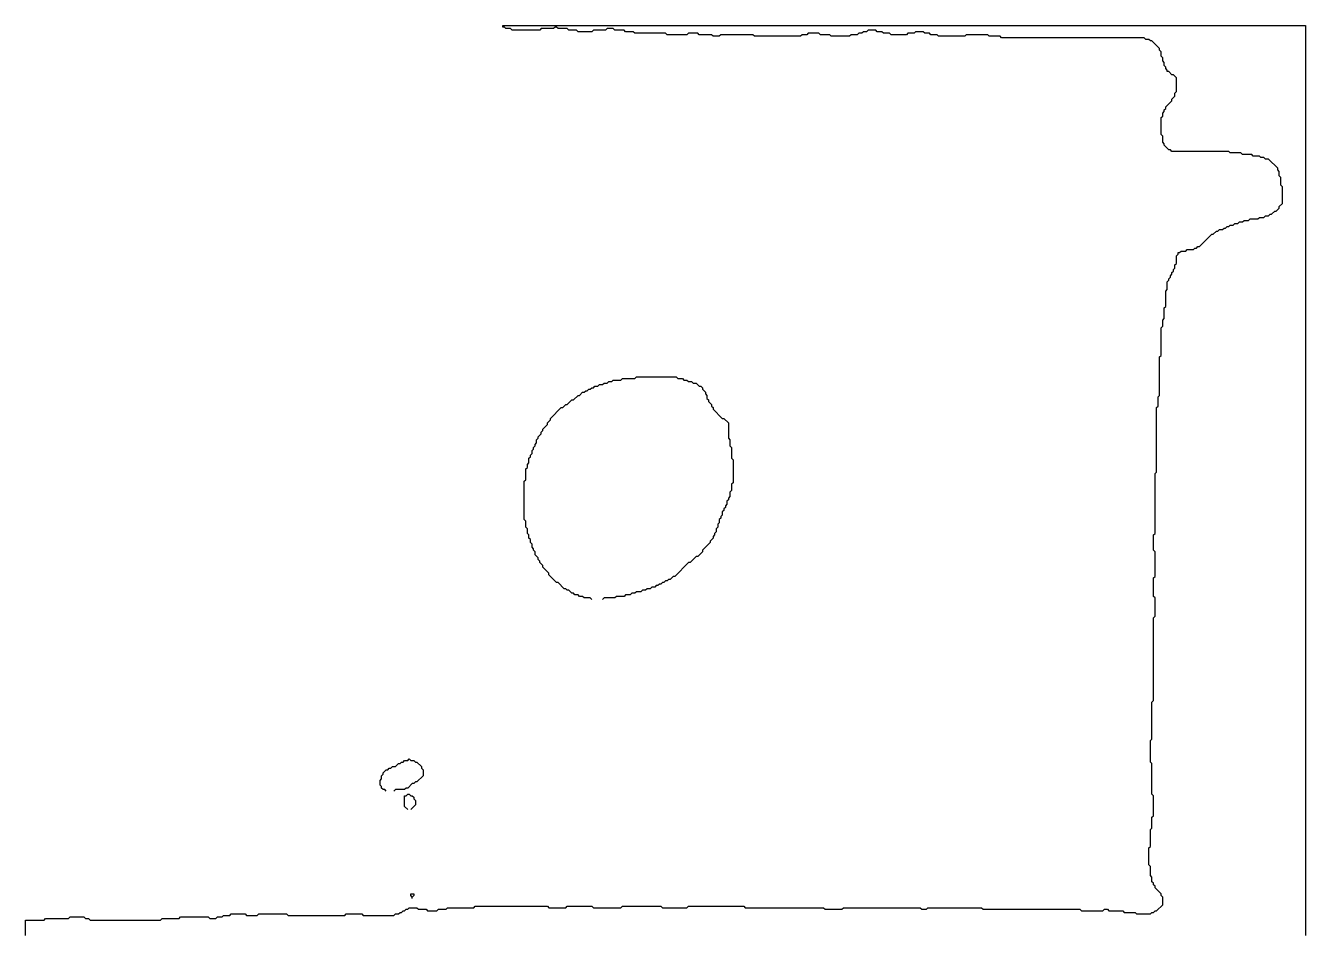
# Model space of a CAD drawing. Header units: metres. Extents: x 0 to 88.2, y 0 to 62.7.
import ezdxf

# ---------------------------------------------------------------- set-up
doc = ezdxf.new("R2010")
doc.units = ezdxf.units.M

msp = doc.modelspace()

# ---------------------------------------------------------------- linework, layer by layer
for points in [[(0, 0), (0, 1.058), (1.27, 1.058), (1.375, 1.164), (2.962, 1.164), (3.068, 1.27), (4.02, 1.27), (4.126, 1.164), (4.338, 1.164), (4.444, 1.058), (9.311, 1.058), (9.416, 1.164), (10.58, 1.164), (10.686, 1.27), (12.59, 1.27), (12.696, 1.164), (13.119, 1.164), (13.225, 1.27), (13.543, 1.27), (13.648, 1.375), (14.072, 1.375), (14.177, 1.481), (15.13, 1.481), (15.235, 1.375), (15.976, 1.375), (16.082, 1.481), (17.986, 1.481), (18.092, 1.375), (22.007, 1.375), (22.113, 1.481), (23.171, 1.481), (23.276, 1.375), (25.392, 1.375), (25.498, 1.481), (25.71, 1.481), (25.816, 1.587), (25.921, 1.587), (26.027, 1.693), (26.133, 1.693), (26.239, 1.799), (26.345, 1.799), (26.45, 1.904), (26.979, 1.904), (27.085, 1.799), (27.614, 1.799), (27.72, 1.693), (28.355, 1.693), (28.461, 1.799), (28.99, 1.799), (29.095, 1.904), (30.894, 1.904), (31, 2.01), (35.973, 2.01), (36.078, 1.904), (37.242, 1.904), (37.348, 2.01), (39.041, 2.01), (39.147, 1.904), (41.051, 1.904), (41.157, 2.01), (43.802, 2.01), (43.908, 1.904), (45.6, 1.904), (45.706, 2.01), (49.515, 2.01), (49.621, 1.904), (55.017, 1.904), (55.123, 1.799), (56.286, 1.799), (56.392, 1.904), (61.682, 1.904), (61.788, 1.799), (62.106, 1.799), (62.211, 1.904), (65.914, 1.904), (66.02, 1.799), (72.686, 1.799), (72.792, 1.693), (74.273, 1.693), (74.379, 1.799), (74.59, 1.799), (74.696, 1.693), (75.648, 1.693), (75.754, 1.587), (76.495, 1.587), (76.6, 1.481), (77.553, 1.481), (77.658, 1.587), (77.764, 1.587), (77.87, 1.693), (77.976, 1.693), (78.399, 2.116), (78.399, 2.645), (78.293, 2.751), (78.293, 2.857), (77.87, 3.28), (77.87, 3.386), (77.764, 3.491), (77.764, 3.597), (77.658, 3.703), (77.658, 4.02), (77.553, 4.126), (77.553, 4.761), (77.447, 4.867), (77.447, 6.031), (77.553, 6.136), (77.553, 7.3), (77.658, 7.406), (77.658, 8.147), (77.764, 8.253), (77.764, 9.628), (77.658, 9.734), (77.658, 11.85), (77.553, 11.956), (77.553, 13.437), (77.658, 13.543), (77.658, 16.082), (77.764, 16.188), (77.764, 21.901), (77.87, 22.007), (77.87, 23.276), (77.764, 23.382), (77.764, 24.652), (77.87, 24.758), (77.87, 26.45), (77.764, 26.556), (77.764, 27.614), (77.87, 27.72), (77.87, 31.846), (77.976, 31.952), (77.976, 36.396), (78.082, 36.502), (78.082, 37.136), (78.187, 37.242), (78.187, 39.887), (78.293, 39.993), (78.293, 41.897), (78.399, 42.003), (78.399, 42.426), (78.505, 42.532), (78.505, 43.273), (78.611, 43.379), (78.611, 44.437), (78.716, 44.542), (78.716, 45.071), (78.822, 45.177), (78.822, 45.283), (78.928, 45.389), (78.928, 45.495), (79.034, 45.6), (79.034, 45.706), (79.14, 45.812), (79.14, 45.918), (79.245, 46.024), (79.245, 46.235), (79.351, 46.341), (79.351, 46.87), (79.457, 46.976), (79.457, 47.082), (79.563, 47.082), (79.669, 47.188), (79.986, 47.188), (80.092, 47.293), (80.515, 47.293), (80.621, 47.399), (80.727, 47.399), (80.832, 47.505), (80.938, 47.505), (81.785, 48.351), (81.89, 48.351), (82.102, 48.563), (82.208, 48.563), (82.314, 48.669), (82.525, 48.669), (82.631, 48.775), (82.737, 48.775), (82.843, 48.88), (82.948, 48.88), (83.054, 48.986), (83.266, 48.986), (83.372, 49.092), (83.583, 49.092), (83.689, 49.198), (83.901, 49.198), (84.006, 49.304), (84.324, 49.304), (84.43, 49.409), (84.959, 49.409), (85.064, 49.515), (85.382, 49.515), (85.488, 49.621), (85.699, 49.621), (85.805, 49.727), (85.911, 49.727), (86.123, 49.938), (86.228, 49.938), (86.44, 50.15), (86.44, 50.256), (86.652, 50.467), (86.652, 51.631), (86.546, 51.737), (86.546, 52.266), (86.44, 52.372), (86.44, 52.689), (86.334, 52.795), (86.334, 52.901), (85.699, 53.536), (85.488, 53.536), (85.382, 53.641), (85.17, 53.641), (85.064, 53.747), (84.641, 53.747), (84.535, 53.853), (83.901, 53.853), (83.795, 53.959), (83.054, 53.959), (82.948, 54.065), (79.034, 54.065), (78.928, 54.17), (78.822, 54.17), (78.505, 54.488), (78.505, 54.594), (78.399, 54.699), (78.399, 55.123), (78.293, 55.228), (78.293, 56.392), (78.399, 56.498), (78.399, 56.71), (78.505, 56.815), (78.505, 56.921), (78.611, 57.027), (78.611, 57.133), (79.034, 57.556), (79.034, 57.662), (79.245, 57.873), (79.245, 58.085), (79.351, 58.191), (79.351, 59.143), (79.14, 59.355), (79.034, 59.355), (78.822, 59.566), (78.716, 59.566), (78.716, 59.672), (78.611, 59.778), (78.611, 59.884), (78.505, 59.99), (78.505, 60.201), (78.399, 60.307), (78.399, 60.519), (78.293, 60.624), (78.293, 60.942), (78.187, 61.048), (78.187, 61.153), (77.658, 61.682), (77.553, 61.682), (77.447, 61.788), (77.235, 61.788), (77.129, 61.894), (67.29, 61.894), (67.184, 62), (66.443, 62), (66.338, 62.106), (64.856, 62.106), (64.751, 62), (62.952, 62), (62.846, 62.106), (62.423, 62.106), (62.317, 62.211), (62, 62.211), (61.894, 62.317), (61.365, 62.317), (61.259, 62.211), (60.836, 62.211), (60.73, 62.106), (59.672, 62.106), (59.566, 62.211), (59.143, 62.211), (59.037, 62.317), (58.72, 62.317), (58.614, 62.423), (58.085, 62.423), (57.979, 62.317), (57.768, 62.317), (57.662, 62.211), (57.45, 62.211), (57.344, 62.106), (56.921, 62.106), (56.815, 62), (55.546, 62), (55.44, 62.106), (54.805, 62.106), (54.699, 62.211), (53.959, 62.211), (53.853, 62.106), (53.536, 62.106), (53.43, 62), (50.256, 62), (50.15, 62.106), (47.928, 62.106), (47.822, 62), (47.399, 62), (47.293, 62.106), (46.447, 62.106), (46.341, 62.211), (45.706, 62.211), (45.6, 62.106), (44.225, 62.106), (44.119, 62.211), (42.003, 62.211), (41.897, 62.317), (41.368, 62.317), (41.263, 62.423), (40.628, 62.423), (40.522, 62.529), (40.099, 62.529), (39.993, 62.423), (39.147, 62.423), (39.041, 62.317), (38.089, 62.317), (37.983, 62.423), (37.454, 62.423), (37.348, 62.529), (36.713, 62.529), (36.607, 62.635), (36.502, 62.635), (36.396, 62.529), (35.549, 62.529), (35.444, 62.423), (33.539, 62.423), (33.433, 62.529), (33.116, 62.529), (33.01, 62.635), (32.904, 62.635), (32.904, 62.74), (88.239, 62.74), (88.239, 0)], [(0, 0), (0, 1.058), (1.27, 1.058), (1.375, 1.164), (2.962, 1.164), (3.068, 1.27), (4.02, 1.27), (4.126, 1.164), (4.338, 1.164), (4.444, 1.058), (9.311, 1.058), (9.416, 1.164), (10.58, 1.164), (10.686, 1.27), (12.59, 1.27), (12.696, 1.164), (13.119, 1.164), (13.225, 1.27), (13.543, 1.27), (13.648, 1.375), (14.072, 1.375), (14.177, 1.481), (15.13, 1.481), (15.235, 1.375), (15.976, 1.375), (16.082, 1.481), (17.986, 1.481), (18.092, 1.375), (22.007, 1.375), (22.113, 1.481), (23.171, 1.481), (23.276, 1.375), (25.392, 1.375), (25.498, 1.481), (25.71, 1.481), (25.816, 1.587), (25.921, 1.587), (26.027, 1.693), (26.133, 1.693), (26.239, 1.799), (26.345, 1.799), (26.45, 1.904), (26.979, 1.904), (27.085, 1.799), (27.614, 1.799), (27.72, 1.693), (28.355, 1.693), (28.461, 1.799), (28.99, 1.799), (29.095, 1.904), (30.894, 1.904), (31, 2.01), (35.973, 2.01), (36.078, 1.904), (37.242, 1.904), (37.348, 2.01), (39.041, 2.01), (39.147, 1.904), (41.051, 1.904), (41.157, 2.01), (43.802, 2.01), (43.908, 1.904), (45.6, 1.904), (45.706, 2.01), (49.515, 2.01), (49.621, 1.904), (55.017, 1.904), (55.123, 1.799), (56.286, 1.799), (56.392, 1.904), (61.682, 1.904), (61.788, 1.799), (62.106, 1.799), (62.211, 1.904), (65.914, 1.904), (66.02, 1.799), (72.686, 1.799), (72.792, 1.693), (74.273, 1.693), (74.379, 1.799), (74.59, 1.799), (74.696, 1.693), (75.648, 1.693), (75.754, 1.587), (76.495, 1.587), (76.6, 1.481), (77.553, 1.481), (77.658, 1.587), (77.764, 1.587), (77.87, 1.693), (77.976, 1.693), (78.399, 2.116), (78.399, 2.645), (78.293, 2.751), (78.293, 2.857), (77.87, 3.28), (77.87, 3.386), (77.764, 3.491), (77.764, 3.597), (77.658, 3.703), (77.658, 4.02), (77.553, 4.126), (77.553, 4.761), (77.447, 4.867), (77.447, 6.031), (77.553, 6.136), (77.553, 7.3), (77.658, 7.406), (77.658, 8.147), (77.764, 8.253), (77.764, 9.628), (77.658, 9.734), (77.658, 11.85), (77.553, 11.956), (77.553, 13.437), (77.658, 13.543), (77.658, 16.082), (77.764, 16.188), (77.764, 21.901), (77.87, 22.007), (77.87, 23.276), (77.764, 23.382), (77.764, 24.652), (77.87, 24.758), (77.87, 26.45), (77.764, 26.556), (77.764, 27.614), (77.87, 27.72), (77.87, 31.846), (77.976, 31.952), (77.976, 36.396), (78.082, 36.502), (78.082, 37.136), (78.187, 37.242), (78.187, 39.887), (78.293, 39.993), (78.293, 41.897), (78.399, 42.003), (78.399, 42.426), (78.505, 42.532), (78.505, 43.273), (78.611, 43.379), (78.611, 44.437), (78.716, 44.542), (78.716, 45.071), (78.822, 45.177), (78.822, 45.283), (78.928, 45.389), (78.928, 45.495), (79.034, 45.6), (79.034, 45.706), (79.14, 45.812), (79.14, 45.918), (79.245, 46.024), (79.245, 46.235), (79.351, 46.341), (79.351, 46.87), (79.457, 46.976), (79.457, 47.082), (79.563, 47.082), (79.669, 47.188), (79.986, 47.188), (80.092, 47.293), (80.515, 47.293), (80.621, 47.399), (80.727, 47.399), (80.832, 47.505), (80.938, 47.505), (81.785, 48.351), (81.89, 48.351), (82.102, 48.563), (82.208, 48.563), (82.314, 48.669), (82.525, 48.669), (82.631, 48.775), (82.737, 48.775), (82.843, 48.88), (82.948, 48.88), (83.054, 48.986), (83.266, 48.986), (83.372, 49.092), (83.583, 49.092), (83.689, 49.198), (83.901, 49.198), (84.006, 49.304), (84.324, 49.304), (84.43, 49.409), (84.959, 49.409), (85.064, 49.515), (85.382, 49.515), (85.488, 49.621), (85.699, 49.621), (85.805, 49.727), (85.911, 49.727), (86.123, 49.938), (86.228, 49.938), (86.44, 50.15), (86.44, 50.256), (86.652, 50.467), (86.652, 51.631), (86.546, 51.737), (86.546, 52.266), (86.44, 52.372), (86.44, 52.689), (86.334, 52.795), (86.334, 52.901), (85.699, 53.536), (85.488, 53.536), (85.382, 53.641), (85.17, 53.641), (85.064, 53.747), (84.641, 53.747), (84.535, 53.853), (83.901, 53.853), (83.795, 53.959), (83.054, 53.959), (82.948, 54.065), (79.034, 54.065), (78.928, 54.17), (78.822, 54.17), (78.505, 54.488), (78.505, 54.594), (78.399, 54.699), (78.399, 55.123), (78.293, 55.228), (78.293, 56.392), (78.399, 56.498), (78.399, 56.71), (78.505, 56.815), (78.505, 56.921), (78.611, 57.027), (78.611, 57.133), (79.034, 57.556), (79.034, 57.662), (79.245, 57.873), (79.245, 58.085), (79.351, 58.191), (79.351, 59.143), (79.14, 59.355), (79.034, 59.355), (78.822, 59.566), (78.716, 59.566), (78.716, 59.672), (78.611, 59.778), (78.611, 59.884), (78.505, 59.99), (78.505, 60.201), (78.399, 60.307), (78.399, 60.519), (78.293, 60.624), (78.293, 60.942), (78.187, 61.048), (78.187, 61.153), (77.658, 61.682), (77.553, 61.682), (77.447, 61.788), (77.235, 61.788), (77.129, 61.894), (67.29, 61.894), (67.184, 62), (66.443, 62), (66.338, 62.106), (64.856, 62.106), (64.751, 62), (62.952, 62), (62.846, 62.106), (62.423, 62.106), (62.317, 62.211), (62, 62.211), (61.894, 62.317), (61.365, 62.317), (61.259, 62.211), (60.836, 62.211), (60.73, 62.106), (59.672, 62.106), (59.566, 62.211), (59.143, 62.211), (59.037, 62.317), (58.72, 62.317), (58.614, 62.423), (58.085, 62.423), (57.979, 62.317), (57.768, 62.317), (57.662, 62.211), (57.45, 62.211), (57.344, 62.106), (56.921, 62.106), (56.815, 62), (55.546, 62), (55.44, 62.106), (54.805, 62.106), (54.699, 62.211), (53.959, 62.211), (53.853, 62.106), (53.536, 62.106), (53.43, 62), (50.256, 62), (50.15, 62.106), (47.928, 62.106), (47.822, 62), (47.399, 62), (47.293, 62.106), (46.447, 62.106), (46.341, 62.211), (45.706, 62.211), (45.6, 62.106), (44.225, 62.106), (44.119, 62.211), (42.003, 62.211), (41.897, 62.317), (41.368, 62.317), (41.263, 62.423), (40.628, 62.423), (40.522, 62.529), (40.099, 62.529), (39.993, 62.423), (39.147, 62.423), (39.041, 62.317), (38.089, 62.317), (37.983, 62.423), (37.454, 62.423), (37.348, 62.529), (36.713, 62.529), (36.607, 62.635), (36.502, 62.635), (36.396, 62.529), (35.549, 62.529), (35.444, 62.423), (33.539, 62.423), (33.433, 62.529), (33.116, 62.529), (33.01, 62.635), (32.904, 62.635), (32.904, 62.74), (88.239, 62.74), (88.239, 0)], [(39.041, 23.171), (38.935, 23.276), (38.512, 23.276), (38.406, 23.382), (38.194, 23.382), (38.089, 23.488), (37.877, 23.488), (37.771, 23.594), (37.665, 23.594), (37.454, 23.805), (37.348, 23.805), (37.242, 23.911), (37.136, 23.911), (36.713, 24.334), (36.607, 24.334), (36.078, 24.863), (36.078, 24.969), (35.655, 25.392), (35.655, 25.498), (35.444, 25.71), (35.444, 25.816), (35.338, 25.921), (35.338, 26.027), (35.126, 26.239), (35.126, 26.45), (35.02, 26.556), (35.02, 26.662), (34.915, 26.768), (34.915, 26.979), (34.809, 27.085), (34.809, 27.297), (34.703, 27.403), (34.703, 27.614), (34.597, 27.72), (34.597, 28.037), (34.491, 28.143), (34.491, 28.566), (34.386, 28.672), (34.386, 31.317), (34.491, 31.423), (34.491, 32.164), (34.597, 32.269), (34.597, 32.481), (34.703, 32.587), (34.703, 32.904), (34.809, 33.01), (34.809, 33.116), (34.915, 33.222), (34.915, 33.433), (35.02, 33.539), (35.02, 33.645), (35.126, 33.751), (35.126, 33.857), (35.232, 33.962), (35.232, 34.174), (35.338, 34.28), (35.338, 34.386), (35.549, 34.597), (35.549, 34.703), (35.655, 34.809), (35.655, 34.915), (35.973, 35.232), (35.973, 35.338), (36.184, 35.549), (36.184, 35.655), (36.925, 36.396), (37.031, 36.396), (37.242, 36.607), (37.348, 36.607), (37.665, 36.925), (37.771, 36.925), (38.089, 37.242), (38.194, 37.242), (38.406, 37.454), (38.512, 37.454), (38.618, 37.56), (38.723, 37.56), (38.829, 37.665), (38.935, 37.665), (39.041, 37.771), (39.147, 37.771), (39.252, 37.877), (39.464, 37.877), (39.57, 37.983), (39.781, 37.983), (39.887, 38.089), (40.099, 38.089), (40.205, 38.194), (40.416, 38.194), (40.522, 38.3), (41.051, 38.3), (41.157, 38.406), (42.003, 38.406), (42.109, 38.512), (44.86, 38.512), (44.966, 38.406), (45.283, 38.406), (45.389, 38.3), (45.6, 38.3), (45.706, 38.194), (45.918, 38.194), (46.024, 38.089), (46.235, 38.089), (46.447, 37.877), (46.553, 37.877), (46.659, 37.771), (46.659, 37.665), (46.87, 37.454), (46.87, 37.348), (46.976, 37.242), (46.976, 37.031), (47.082, 36.925), (47.082, 36.819), (47.293, 36.607), (47.293, 36.502), (47.399, 36.396), (47.399, 36.29), (48.034, 35.655), (48.14, 35.655), (48.457, 35.338), (48.457, 34.28), (48.563, 34.174), (48.563, 33.751), (48.669, 33.645), (48.669, 32.904), (48.775, 32.798), (48.775, 31.211), (48.669, 31.106), (48.669, 30.682), (48.563, 30.577), (48.563, 30.259), (48.457, 30.153), (48.457, 30.048), (48.351, 29.942), (48.351, 29.73), (48.246, 29.624), (48.246, 29.519), (48.14, 29.413), (48.14, 29.307), (48.034, 29.201), (48.034, 28.99), (47.928, 28.884), (47.928, 28.778), (47.822, 28.672), (47.822, 28.461), (47.717, 28.355), (47.717, 28.143), (47.611, 28.037), (47.611, 27.826), (47.505, 27.72), (47.505, 27.614), (47.399, 27.508), (47.399, 27.403), (47.188, 27.191), (47.188, 27.085), (46.659, 26.556), (46.659, 26.45), (46.341, 26.133), (46.235, 26.133), (45.812, 25.71), (45.706, 25.71), (44.754, 24.758), (44.648, 24.758), (44.437, 24.546), (44.331, 24.546), (44.225, 24.44), (44.119, 24.44), (44.013, 24.334), (43.908, 24.334), (43.802, 24.229), (43.696, 24.229), (43.59, 24.123), (43.484, 24.123), (43.379, 24.017), (43.167, 24.017), (43.061, 23.911), (42.85, 23.911), (42.744, 23.805), (42.532, 23.805), (42.426, 23.7), (42.109, 23.7), (42.003, 23.594), (41.792, 23.594), (41.686, 23.488), (41.368, 23.488), (41.263, 23.382), (40.734, 23.382), (40.628, 23.276), (39.887, 23.276), (39.781, 23.171)], [(39.041, 23.171), (38.935, 23.276), (38.512, 23.276), (38.406, 23.382), (38.194, 23.382), (38.089, 23.488), (37.877, 23.488), (37.771, 23.594), (37.665, 23.594), (37.454, 23.805), (37.348, 23.805), (37.242, 23.911), (37.136, 23.911), (36.713, 24.334), (36.607, 24.334), (36.078, 24.863), (36.078, 24.969), (35.655, 25.392), (35.655, 25.498), (35.444, 25.71), (35.444, 25.816), (35.338, 25.921), (35.338, 26.027), (35.126, 26.239), (35.126, 26.45), (35.02, 26.556), (35.02, 26.662), (34.915, 26.768), (34.915, 26.979), (34.809, 27.085), (34.809, 27.297), (34.703, 27.403), (34.703, 27.614), (34.597, 27.72), (34.597, 28.037), (34.491, 28.143), (34.491, 28.566), (34.386, 28.672), (34.386, 31.317), (34.491, 31.423), (34.491, 32.164), (34.597, 32.269), (34.597, 32.481), (34.703, 32.587), (34.703, 32.904), (34.809, 33.01), (34.809, 33.116), (34.915, 33.222), (34.915, 33.433), (35.02, 33.539), (35.02, 33.645), (35.126, 33.751), (35.126, 33.857), (35.232, 33.962), (35.232, 34.174), (35.338, 34.28), (35.338, 34.386), (35.549, 34.597), (35.549, 34.703), (35.655, 34.809), (35.655, 34.915), (35.973, 35.232), (35.973, 35.338), (36.184, 35.549), (36.184, 35.655), (36.925, 36.396), (37.031, 36.396), (37.242, 36.607), (37.348, 36.607), (37.665, 36.925), (37.771, 36.925), (38.089, 37.242), (38.194, 37.242), (38.406, 37.454), (38.512, 37.454), (38.618, 37.56), (38.723, 37.56), (38.829, 37.665), (38.935, 37.665), (39.041, 37.771), (39.147, 37.771), (39.252, 37.877), (39.464, 37.877), (39.57, 37.983), (39.781, 37.983), (39.887, 38.089), (40.099, 38.089), (40.205, 38.194), (40.416, 38.194), (40.522, 38.3), (41.051, 38.3), (41.157, 38.406), (42.003, 38.406), (42.109, 38.512), (44.86, 38.512), (44.966, 38.406), (45.283, 38.406), (45.389, 38.3), (45.6, 38.3), (45.706, 38.194), (45.918, 38.194), (46.024, 38.089), (46.235, 38.089), (46.447, 37.877), (46.553, 37.877), (46.659, 37.771), (46.659, 37.665), (46.87, 37.454), (46.87, 37.348), (46.976, 37.242), (46.976, 37.031), (47.082, 36.925), (47.082, 36.819), (47.293, 36.607), (47.293, 36.502), (47.399, 36.396), (47.399, 36.29), (48.034, 35.655), (48.14, 35.655), (48.457, 35.338), (48.457, 34.28), (48.563, 34.174), (48.563, 33.751), (48.669, 33.645), (48.669, 32.904), (48.775, 32.798), (48.775, 31.211), (48.669, 31.106), (48.669, 30.682), (48.563, 30.577), (48.563, 30.259), (48.457, 30.153), (48.457, 30.048), (48.351, 29.942), (48.351, 29.73), (48.246, 29.624), (48.246, 29.519), (48.14, 29.413), (48.14, 29.307), (48.034, 29.201), (48.034, 28.99), (47.928, 28.884), (47.928, 28.778), (47.822, 28.672), (47.822, 28.461), (47.717, 28.355), (47.717, 28.143), (47.611, 28.037), (47.611, 27.826), (47.505, 27.72), (47.505, 27.614), (47.399, 27.508), (47.399, 27.403), (47.188, 27.191), (47.188, 27.085), (46.659, 26.556), (46.659, 26.45), (46.341, 26.133), (46.235, 26.133), (45.812, 25.71), (45.706, 25.71), (44.754, 24.758), (44.648, 24.758), (44.437, 24.546), (44.331, 24.546), (44.225, 24.44), (44.119, 24.44), (44.013, 24.334), (43.908, 24.334), (43.802, 24.229), (43.696, 24.229), (43.59, 24.123), (43.484, 24.123), (43.379, 24.017), (43.167, 24.017), (43.061, 23.911), (42.85, 23.911), (42.744, 23.805), (42.532, 23.805), (42.426, 23.7), (42.109, 23.7), (42.003, 23.594), (41.792, 23.594), (41.686, 23.488), (41.368, 23.488), (41.263, 23.382), (40.734, 23.382), (40.628, 23.276), (39.887, 23.276), (39.781, 23.171)], [(24.863, 9.945), (24.758, 10.051), (24.652, 10.051), (24.546, 10.157), (24.546, 10.263), (24.44, 10.369), (24.44, 10.686), (24.546, 10.792), (24.546, 11.003), (24.652, 11.109), (24.652, 11.215), (24.863, 11.427), (24.969, 11.427), (25.075, 11.532), (25.181, 11.532), (25.287, 11.638), (25.498, 11.638), (25.71, 11.85), (25.816, 11.85), (25.921, 11.956), (26.027, 11.956), (26.133, 12.061), (26.345, 12.061), (26.45, 12.167), (26.556, 12.061), (26.768, 12.061), (26.874, 11.956), (26.979, 11.956), (27.297, 11.638), (27.297, 11.532), (27.403, 11.427), (27.403, 11.003), (26.979, 10.58), (26.874, 10.58), (26.768, 10.474), (26.662, 10.474), (26.345, 10.157), (26.239, 10.157), (26.133, 10.051), (25.498, 10.051), (25.392, 9.945)], [(24.863, 9.945), (24.758, 10.051), (24.652, 10.051), (24.546, 10.157), (24.546, 10.263), (24.44, 10.369), (24.44, 10.686), (24.546, 10.792), (24.546, 11.003), (24.652, 11.109), (24.652, 11.215), (24.863, 11.427), (24.969, 11.427), (25.075, 11.532), (25.181, 11.532), (25.287, 11.638), (25.498, 11.638), (25.71, 11.85), (25.816, 11.85), (25.921, 11.956), (26.027, 11.956), (26.133, 12.061), (26.345, 12.061), (26.45, 12.167), (26.556, 12.061), (26.768, 12.061), (26.874, 11.956), (26.979, 11.956), (27.297, 11.638), (27.297, 11.532), (27.403, 11.427), (27.403, 11.003), (26.979, 10.58), (26.874, 10.58), (26.768, 10.474), (26.662, 10.474), (26.345, 10.157), (26.239, 10.157), (26.133, 10.051), (25.498, 10.051), (25.392, 9.945)], [(26.345, 8.676), (26.133, 8.887), (26.133, 9.628), (26.239, 9.628), (26.345, 9.734), (26.45, 9.734), (26.556, 9.628), (26.662, 9.628), (26.768, 9.522), (26.768, 9.416), (26.874, 9.311), (26.874, 8.993), (26.556, 8.676)], [(26.345, 8.676), (26.133, 8.887), (26.133, 9.628), (26.239, 9.628), (26.345, 9.734), (26.45, 9.734), (26.556, 9.628), (26.662, 9.628), (26.768, 9.522), (26.768, 9.416), (26.874, 9.311), (26.874, 8.993), (26.556, 8.676)], [(26.662, 2.539), (26.662, 2.645), (26.556, 2.751), (26.556, 2.857), (26.768, 2.857), (26.768, 2.751), (26.662, 2.645)], [(26.662, 2.539), (26.662, 2.645), (26.556, 2.751), (26.556, 2.857), (26.768, 2.857), (26.768, 2.751), (26.662, 2.645)]]:
    msp.add_lwpolyline(points)

doc.saveas('drawing.dxf')
